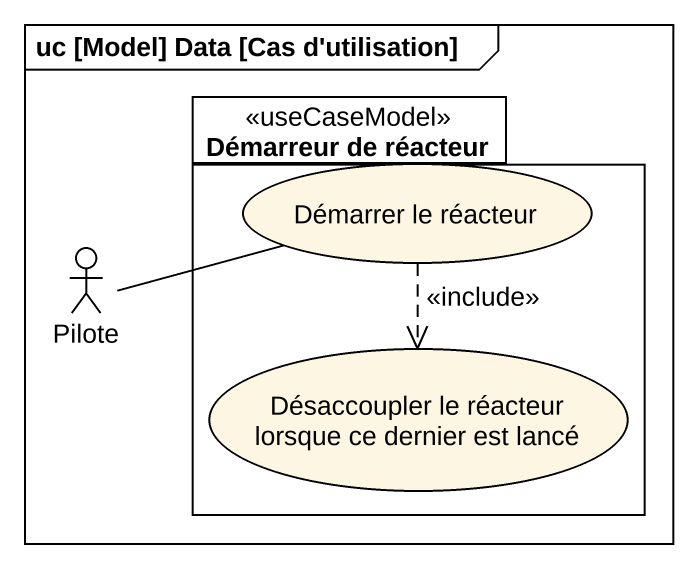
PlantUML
@startuml
mainframe uc [Model] Data [Cas d'utilisation]
package "Démarreur de réacteur" as Démarreur_de_réacteur <<useCaseModel>> {
  usecase "Démarrer le réacteur" as Démarrer_le_réacteur
  usecase "Désaccoupler le réacteur lorsque ce dernier est lancé" as Désaccoupler_le_réacteur
}
actor Pilote
Démarrer_le_réacteur ..> Désaccoupler_le_réacteur : <<include>>
Pilote -right- Démarrer_le_réacteur
@enduml
